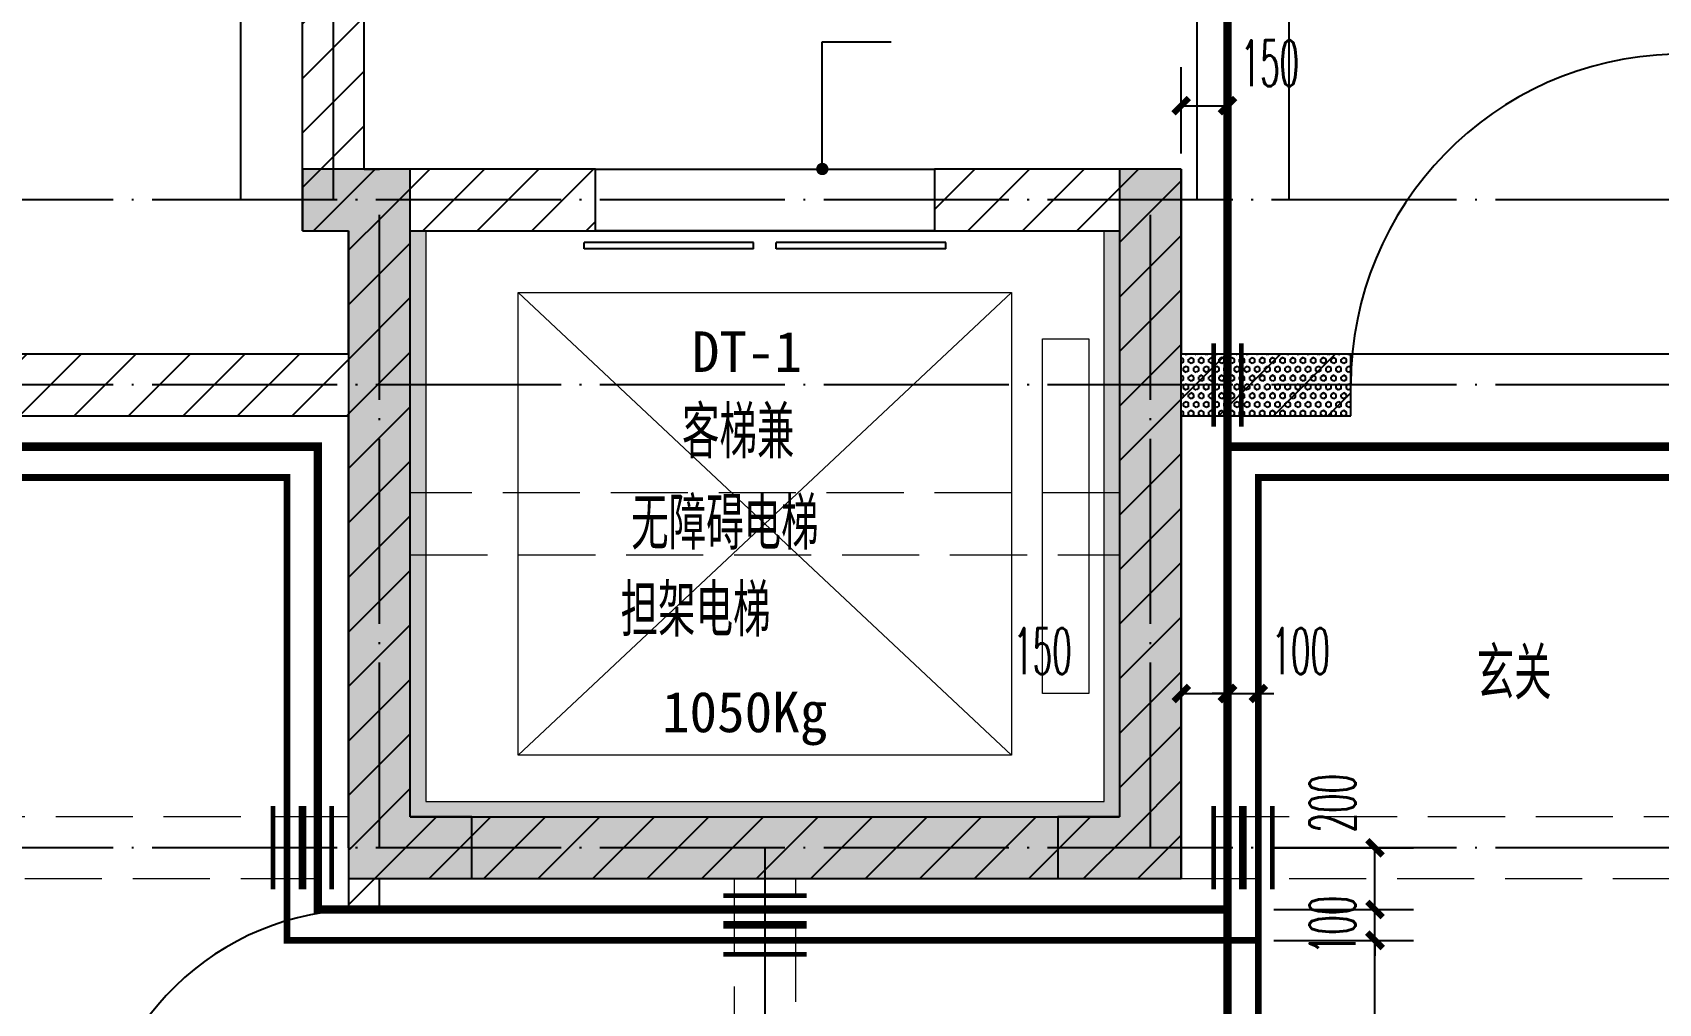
# Model space of a CAD drawing. Extents: x 27938 to 1507990, y 110129 to 923079.
# Drawn here: x 1206660 to 1211933, y 468351 to 471498 of the extents above; entities that cross this region are included whole.
import ezdxf

# ---------------------------------------------------------------- set-up
doc = ezdxf.new("R2010")
doc.units = 0
doc.header["$LTSCALE"] = 1000
doc.header["$MEASUREMENT"] = 0
for name, pattern in [('__DASH', [0.35, 0.25, -0.1]), ('DASH', [0.35, 0.25, -0.1]), ('DOTE', [2.42, 2, -0.2, 0.02, -0.2])]:
    doc.linetypes.add(name, pattern=pattern)
for name, color, linetype in [('----建筑底图', 8, 'Continuous'), ('COLUMN', 9, 'Continuous'), ('DIM_LEAD', 3, 'Continuous'), ('DIM_给水', 3, 'Continuous'), ('DOTE', 1, 'Continuous'), ('PIPE-不分区热给水', 5, 'RJ'), ('PIPE-给水中', 72, 'J2'), ('PUB_HATCH', 8, 'Continuous'), ('PUB_TEXT', 4, 'Continuous'), ('TWT_DIM', 3, 'Continuous'), ('VALVE_不分区给水', 7, 'Continuous'), ('WALL', 9, 'Continuous'), ('WINDOW', 4, 'Continuous'), ('WINDOW_TEXT', 7, 'Continuous'), ('保温', 6, 'Continuous')]:
    doc.layers.add(name, color=color, linetype=linetype)
doc.layers.add('3.5方案汇报，与郭总、侯月琴确定户型_t8$0$STAIR', color=2, linetype='Continuous', lineweight=18)
doc.layers.add('填充', color=251, linetype='Continuous', lineweight=5)
doc.layers.add('S-L主梁线', color=4, linetype='DASH', plot=False)
doc.styles.add('_TCH_DIM_T3', font='SIMPLEX.shx', dxfattribs={"width": 0.494118, "bigfont": 'GBCBIG.shx'})
doc.styles.add('_TCH_WINDOW', font='SIMPLEX.shx', dxfattribs={"width": 0.7, "height": 3.5, "bigfont": 'GBCBIG.shx'})
doc.styles.get("Standard").update_dxf_attribs({"font": 'gbenor.shx', "bigfont": 'gbcbig.shx'})
doc.styles.add('黑体', font='simhei.ttf')
doc.linetypes.add('J2', pattern='A,3,-0.2,["J2",Standard,S=0.25,R=0,X=-0.1,Y=-0.115],-0.35', length=3.55)
doc.linetypes.add('RJ', pattern='A,3,-0.2,["RJ",Standard,S=0.25,R=0,X=-0.1,Y=-0.115],-0.35', length=3.55)
doc.dimstyles.new('_TWT_ARCH&&50', dxfattribs={"dimtxt": 148.75, "dimasz": 50, "dimexe": 125, "dimexo": 150, "dimgap": 63.125, "dimtad": 1, "dimdec": 0, "dimzin": 0, "dimdsep": 46, "dimtxsty": '_TCH_DIM_T3', "dimblk": 'ARCHTICK', "dimcen": 0.09, "dimclrt": 7, "dimazin": 2, "dimtfac": 1, "dimtdec": 0, "dimtix": 1, "dimtmove": 2, "dimatfit": 3, "dimfxl": 100, "dimtolj": 1, "dimtzin": 0, "dimarcsym": 0})
pattern_1 = [(90, (0, 0), (-16.49778, 1e-15), [9.525, -19.05]), (210, (0, 0), (8.24889, -14.2874966), [9.525, -19.05]), (150, (6e-16, 9.525), (-8.24889, -14.2874966), [9.525, -19.05])]
pattern_2 = [(45, (0, 89.76), (-88.3884, 88.3884), [])]

# ---------------------------------------------------------------- blocks, each defined once
blk = doc.blocks.new('GDGDGRD')
at = {"layer": 'PUB_HATCH'}
for points in [[(431966.6, 293615.4), (431616.6, 293615.4), (431616.6, 293415.4), (431766.6, 293415.4), (431766.6, 291315.4), (432166.6, 291315.4), (432166.6, 291515.4), (431966.6, 291515.4)], [(434266.6, 293615.4), (434266.6, 291515.4), (434066.6, 291515.4), (434066.6, 291315.4), (434466.6, 291315.4), (434466.6, 293415.4), (434466.6, 293415.4), (434466.6, 293615.4)]]:
    blk.add_hatch(color=256, dxfattribs=at).paths.add_polyline_path(points)
at = {"layer": 'COLUMN', "color": 6}
for p, q in [((431966.6, 293615.4), (431616.6, 293615.4)), ((431616.6, 293615.4), (431616.6, 293415.4)), ((431966.6, 291515.4), (431966.6, 293615.4)), ((434266.6, 293615.4), (434266.6, 291515.4)), ((434466.6, 293615.4), (434266.6, 293615.4)), ((434466.6, 293415.4), (434466.6, 293615.4)), ((431616.6, 293415.4), (431766.6, 293415.4)), ((431766.6, 293415.4), (431766.6, 291315.4)), ((434466.6, 291315.4), (434466.6, 293415.4)), ((434466.6, 293415.4), (434466.6, 293415.4)), ((432166.6, 291515.4), (431966.6, 291515.4)), ((432166.6, 291315.4), (432166.6, 291515.4)), ((434266.6, 291515.4), (434066.6, 291515.4)), ((434066.6, 291515.4), (434066.6, 291315.4)), ((431766.6, 291315.4), (432166.6, 291315.4)), ((434066.6, 291315.4), (434466.6, 291315.4))]:
    blk.add_line(p, q, dxfattribs=at)
blk = doc.blocks.new('VXVXVXDVXDVXVDX')
at = {"layer": '保温', "linetype": 'Continuous', "ltscale": 10}
h = blk.add_hatch(dxfattribs=at)
h.set_pattern_fill('HEX', color=251, scale=10, angle=90, style=0)
h.set_pattern_definition(pattern_1)
h.paths.add_polyline_path([(435016.6, 292815.4), (435016.6, 293015.4), (434466.6, 293015.4), (434466.6, 292815.4)])
h = blk.add_hatch(dxfattribs=at)
h.set_pattern_fill('HEX', color=251, scale=10, angle=90, style=0)
h.set_pattern_definition(pattern_1)
h.paths.add_polyline_path([(434066.6, 291315.4), (434066.6, 291515.4), (432166.6, 291515.4), (432166.6, 291315.4)])
blk = doc.blocks.new('A$C2AC150FC')
at = {"layer": 'PUB_HATCH'}
h = blk.add_hatch(dxfattribs=at)
h.set_pattern_fill('普通砖', color=256, scale=50, style=0)
h.set_pattern_definition(pattern_2)
h.paths.add_polyline_path([(11000, -5750), (11200, -5550), (11200, -1650), (11066.7, -1650), (11000, -1750)])
h = blk.add_hatch(dxfattribs=at)
h.set_pattern_fill('普通砖', color=256, scale=50, style=0)
h.set_pattern_definition(pattern_2)
h.paths.add_polyline_path([(11200, -5550), (11000, -5750), (11150, -5750), (11250, -5683.3), (11250, -5550)])
h = blk.add_hatch(dxfattribs=at)
h.set_pattern_fill('普通砖', color=256, scale=50, style=0)
h.set_pattern_definition(pattern_2)
h.paths.add_polyline_path([(11350, -5750), (11950, -5750), (11950, -5550), (11250, -5550), (11250, -5683.3)])
h = blk.add_hatch(dxfattribs=at)
h.set_pattern_fill('普通砖', color=256, scale=50, style=0)
h.set_pattern_definition(pattern_2)
h.paths.add_polyline_path([(13850, -5550), (13050, -5550), (13050, -5750), (13650, -5750)])
h = blk.add_hatch(dxfattribs=at)
h.set_pattern_fill('普通砖', color=256, scale=50, style=0)
h.set_pattern_definition(pattern_2)
h.paths.add_polyline_path([(13850, -5550), (13650, -5750), (13650, -6250), (13783.3, -6250), (13850, -6150)])
h = blk.add_hatch(dxfattribs=at)
h.set_pattern_fill('普通砖', color=256, scale=50, style=0)
h.set_pattern_definition(pattern_2)
h.paths.add_polyline_path([(11216.7, -6250), (11350, -6250), (11350, -5750), (11250, -5683.3), (11150, -5750), (11150, -6150)])
h = blk.add_hatch(dxfattribs=at)
h.set_pattern_fill('普通砖', color=256, scale=50, style=0)
h.set_pattern_definition(pattern_2)
h.paths.add_polyline_path([(11150, -6150), (9200, -6150), (9200, -6350), (11150, -6350), (11216.7, -6250)])
h = blk.add_hatch(dxfattribs=at)
h.set_pattern_fill('普通砖', color=256, scale=50, style=0)
h.set_pattern_definition(pattern_2)
h.paths.add_polyline_path([(13850, -6350), (14400, -6350), (14400, -6150), (13850, -6150), (13783.3, -6250)])
h = blk.add_hatch(dxfattribs=at)
h.set_pattern_fill('普通砖', color=256, scale=50, style=0)
h.set_pattern_definition(pattern_2)
h.paths.add_polyline_path([(11225, -7750), (11350, -7650), (11350, -6250), (11216.7, -6250), (11150, -6350), (11150, -7750)])
h = blk.add_hatch(dxfattribs=at)
h.set_pattern_fill('普通砖', color=256, scale=50, style=0)
h.set_pattern_definition(pattern_2)
h.paths.add_polyline_path([(13783.3, -6250), (13650, -6250), (13650, -7650), (13850, -7850), (13850, -6350)])
h = blk.add_hatch(dxfattribs=at)
h.set_pattern_fill('普通砖', color=256, scale=50, style=0)
h.set_pattern_definition(pattern_2)
h.paths.add_polyline_path([(11225, -7750), (11250, -7850), (13850, -7850), (13650, -7650), (11350, -7650)])
h = blk.add_hatch(dxfattribs=at)
h.set_pattern_fill('普通砖', color=256, scale=50, style=0)
h.set_pattern_definition(pattern_2)
h.paths.add_polyline_path([(11150, -7750), (11150, -7950), (11250, -7950), (11250, -7850), (11225, -7750)])
at = {"layer": '填充'}
h = blk.add_hatch(dxfattribs=at)
h.set_pattern_fill('隔热材料02', color=8, scale=100, style=0)
h.set_pattern_definition([(0, (-1161708.397, -616388.63), (0, 50), []), (0, (-1161708.397, -616371.964), (0, 50), []), (270, (-1161664.656, -616363.333), (50, -9e-15), [5.01775, -44.98225]), (270, (-1161702.115, -616363.333), (50, -9e-15), [5.01775, -44.98225]), (90, (-1161676.603, -616397.26), (-50, 3e-15), [5.01775, -44.98225]), (90, (-1161690.17, -616397.26), (-50, 3e-15), [5.01775, -44.98225]), (180, (-1161658.373, -616405.3), (-6e-15, -50), [50.02425, 0.02425]), (135, (-1161672.33, -616402.79), (3e-15, 49.99987405), [4.268, -66.44275]), (116.56505, (-1161625.348, -616399.77), (0.00011283, 49.99993342), [2.805, -108.9985]), (116.56505, (-1161675.348, -616399.77), (0.00011283, 49.99993342), [2.805, -108.9985]), (153.43495, (-1161617.313, -616405.298), (-0.0001128, 49.9999334), [5.61, -106.1935]), (153.43495, (-1161667.313, -616405.298), (-0.0001128, 49.9999334), [5.61, -106.1935]), (63.43495, (-1161626.603, -616392.244), (-0.00011283, 49.99993342), [26.714, -85.0895]), (63.43495, (-1161676.603, -616392.244), (-0.00011283, 49.99993342), [26.714, -85.0895]), (116.56505, (-1161614.656, -616363.333), (0.00011283, 49.99993342), [2.805, -108.9985]), (116.56505, (-1161664.656, -616363.333), (0.00011283, 49.99993342), [2.805, -108.9985]), (135, (-1161665.91, -616360.824), (3e-15, 49.99987405), [4.268, -66.44275]), (153.43495, (-1161618.93, -616357.806), (-0.0001128, 49.9999334), [5.61, -106.1935]), (153.43495, (-1161668.93, -616357.806), (-0.0001128, 49.9999334), [5.61, -106.1935]), (45, (-1161700.86, -616360.824), (0, 49.99987405), [4.268, -66.44275]), (63.43495, (-1161652.115, -616363.333), (-0.00011283, 49.99993342), [2.805, -108.9985]), (63.43495, (-1161702.115, -616363.333), (-0.00011283, 49.99993342), [2.805, -108.9985]), (26.56505, (-1161647.842, -616357.806), (0.0001128, 49.9999334), [5.61, -106.1935]), (26.56505, (-1161697.842, -616357.806), (0.0001128, 49.9999334), [5.61, -106.1935]), (116.56505, (-1161640.168, -616392.244), (0.00011283, 49.99993342), [26.714, -85.0895]), (116.56505, (-1161690.168, -616392.244), (0.00011283, 49.99993342), [26.714, -85.0895]), (45, (-1161694.44, -616402.79), (0, 49.99987405), [4.268, -66.44275]), (63.43495, (-1161641.422, -616399.77), (-0.00011283, 49.99993342), [2.805, -108.9985]), (63.43495, (-1161691.422, -616399.77), (-0.00011283, 49.99993342), [2.805, -108.9985]), (26.56505, (-1161649.46, -616405.298), (0.0001128, 49.9999334), [5.61, -106.1935]), (26.56505, (-1161699.46, -616405.298), (0.0001128, 49.9999334), [5.61, -106.1935])])
h.paths.add_polyline_path([(13600, -5750), (13650, -5750), (13650, -7650), (11350, -7650), (11350, -5750), (11400, -5750), (11400, -7600), (13600, -7600)])
at = {"layer": '3.5方案汇报，与郭总、侯月琴确定户型_t8$0$STAIR', "color": 8}
for p, q in [((13300, -5950), (11700, -7450)), ((11700, -5950), (13300, -7450))]:
    blk.add_line(p, q, dxfattribs=at)
for points in [[(11700, -7450), (11700, -5950), (13300, -5950), (13300, -7450)], [(13400, -7250), (13400, -6100), (13550, -6100), (13550, -7250)]]:
    blk.add_lwpolyline(points, close=True, dxfattribs=at)
at = {"layer": 'DIM_LEAD', "color": 8}
for p, q in [((12686, -5549.9), (12686, -5137.3)), ((12686, -5137.3), (12908.9, -5137.3))]:
    blk.add_line(p, q, dxfattribs=at)
at = {"layer": 'DIM_LEAD', "color": 8, "const_width": 20}
blk.add_lwpolyline([(12686, -5559.9, 1), (12686, -5539.9, 1)], format="xyb", close=True, dxfattribs=at)
at = {"layer": 'DOTE', "color": 169, "linetype": 'DOTE', "ltscale": 0.3}
for p, q in [((10800, -5650), (10800, -4050)), ((14200, -5650), (14200, -4050)), ((25632.7, -5650), (-2000, -5650)), ((11250, -7750), (11250, -5650)), ((13750, -7750), (13750, -5650)), ((25632.7, -6250), (-2000, -6250)), ((25632.7, -7750), (-2000, -7750)), ((12500, -7750), (12500, -14550))]:
    blk.add_line(p, q, dxfattribs=at)
at = {"layer": 'DOTE', "color": 169, "ltscale": 0.2}
for p, q in [((11100, -4049.7), (11100, -5650)), ((13900, -4049.7), (13900, -5650))]:
    blk.add_line(p, q, dxfattribs=at)
at = {"layer": 'WALL', "color": 8}
for p, q in [((11200, -5550), (11200, -1650)), ((11000, -5750), (11000, -1750)), ((11200, -5550), (11250, -5550)), ((11950, -5550), (11250, -5550)), ((11950, -5750), (11950, -5550)), ((13850, -5550), (13050, -5550)), ((13050, -5550), (13050, -5750)), ((13850, -5550), (13850, -6150)), ((11000, -5750), (11150, -5750)), ((11150, -6150), (11150, -5750)), ((11350, -5750), (11950, -5750)), ((11350, -6250), (11350, -5750)), ((13050, -5750), (13650, -5750)), ((13650, -5750), (13650, -6250)), ((11150, -6150), (9200, -6150)), ((14400, -6150), (13850, -6150)), ((14400, -6350), (14400, -6150)), ((11350, -7650), (11350, -6250)), ((13650, -6250), (13650, -7650)), ((9200, -6350), (11150, -6350)), ((11150, -7750), (11150, -6350)), ((13850, -6350), (14400, -6350)), ((13850, -6350), (13850, -7850)), ((11350, -7650), (13650, -7650)), ((11150, -7750), (11150, -7950)), ((11250, -7850), (13850, -7850)), ((11250, -7950), (11250, -7850)), ((11150, -7950), (11250, -7950))]:
    blk.add_line(p, q, dxfattribs=at)
at = {"layer": 'WINDOW', "color": 8}
for p, q in [((11950, -5550), (13050, -5550)), ((11913.3, -5809), (11913.3, -5788.1)), ((12463.3, -5788.1), (11913.3, -5788.1)), ((13050, -5750), (11950, -5750)), ((11950, -5750), (13050, -5750)), ((12463.3, -5809), (12463.3, -5788.1)), ((13086.7, -5788.1), (12536.7, -5788.1)), ((12536.7, -5809), (12536.7, -5788.1)), ((13086.7, -5809), (13086.7, -5788.1)), ((12463.3, -5809), (11913.3, -5809)), ((13086.7, -5809), (12536.7, -5809)), ((15500, -6150), (14400, -6150))]:
    blk.add_line(p, q, dxfattribs=at)
for centre, radius, start, end in [((15472.5, -6250), 1072.5, 91.4693, 180), ((11200, -8827.5), 877.5, 90, 178.5307)]:
    blk.add_arc(centre, radius, start, end, dxfattribs=at)
at = {"layer": '填充', "color": 8}
blk.add_lwpolyline([(13600, -5750), (13650, -5750), (13650, -7650), (11350, -7650), (11350, -5750), (11400, -5750), (11400, -7600), (13600, -7600)], close=True, dxfattribs=at)
at = {"color": 8}
for name in ['GDGDGRD', 'VXVXVXDVXDVXVDX']:
    blk.add_blockref(name, (-420616.6, -299165.4), dxfattribs=at)
at = {"layer": 'PUB_TEXT', "color": 8, "style": '黑体'}
for s, p in [('DT-1', (12262.9, -6207.7)), ('1050Kg', (12165.9, -7375.4))]:
    blk.add_text(s, height=131.43, dxfattribs=at).set_placement(p)
at = {"layer": 'PUB_TEXT', "color": 8}
for s, p in [('客梯兼', (12230.9, -6487.9)), ('无障碍电梯', (12066.3, -6783.7)), ('担架电梯', (12031.9, -7065.2)), ('玄关', (14807.8, -7269.4))]:
    blk.add_text(s, height=168.79, dxfattribs=at).set_placement(p)
at = {"layer": 'WINDOW_TEXT', "color": 8, "style": '_TCH_WINDOW', "width": 0.494118}
blk.add_text('YFDM1122', height=4.25, rotation=360, dxfattribs=at).set_placement((14942.5, -6544.6))
blk = doc.blocks.new('$VALVE$00000533')
at = {"ltscale": 0.5, "const_width": 25}
for points in [[(-225, 75), (225, 75)], [(-225, -75), (225, -75)]]:
    blk.add_lwpolyline(points, dxfattribs=at)
blk = doc.blocks.new('A$C19FE5086')
at = {"layer": 'S-L主梁线', "color": 225, "linetype": 'ByBlock', "lineweight": 18}
blk.add_line((8400, 2100.3), (8400, 600), dxfattribs=at)
at = {"layer": 'S-L主梁线', "color": 225, "linetype": '__DASH', "lineweight": 18}
for p, q in [((8600, 600), (8600, 2000.3)), ((11050, 600), (8750, 600)), ((8750, 400), (11050, 400)), ((8550, 0), (6700, 0)), ((6800, -200), (8550, -200)), ((11050, -450), (8750, -450)), ((8750, -650), (11050, -650)), ((8550, -1500), (6800, -1500)), ((9900, -1500), (8950, -1500)), ((10850, -1500), (9900, -1500)), ((13000, -1500), (11250, -1500)), ((6800, -1700), (8550, -1700)), ((8950, -1700), (9900, -1700)), ((9800, -1700), (9800, -6299.8)), ((9900, -1700), (10850, -1700)), ((10000, -6299.8), (10000, -1700)), ((11250, -1700), (13000, -1700))]:
    blk.add_line(p, q, dxfattribs=at)
blk = doc.blocks.new('_ArchTick')
at = {"color": 0, "linetype": 'ByBlock', "const_width": 0.4}
blk.add_lwpolyline([(-0.5, -0.5), (0.5, 0.5)], dxfattribs=at)
blk = doc.blocks.new('*D204')
at = {"layer": 'Defpoints', "color": 0}
for p in [(1210635.2, 469355.9), (1210535.2, 469076.3), (1210635.2, 469076.3)]:
    blk.add_point(p, dxfattribs=at)
at = {"layer": 'TWT_DIM', "color": 0, "lineweight": -2}
for p, q in [((1210535.2, 469226.3), (1210535.2, 469480.9)), ((1210635.2, 469226.3), (1210635.2, 469480.9)), ((1210535.2, 469355.9), (1210485.2, 469355.9)), ((1210535.2, 469355.9), (1210635.2, 469355.9)), ((1210635.2, 469355.9), (1210685.2, 469355.9))]:
    blk.add_line(p, q, dxfattribs=at)
at = {"layer": 'TWT_DIM', "color": 0, "lineweight": -2, "xscale": 50, "yscale": 50, "zscale": 50}
blk.add_blockref('_ArchTick', (1210535.2, 469355.9), dxfattribs=at)
at = {"layer": 'TWT_DIM', "color": 0, "lineweight": -2, "xscale": 50, "yscale": 50, "zscale": 50, "rotation": 180}
blk.add_blockref('_ArchTick', (1210635.2, 469355.9), dxfattribs=at)
at = {"layer": 'TWT_DIM', "color": 7, "insert": (1210772.7, 469493.4), "char_height": 148.75, "attachment_point": 5, "style": '_TCH_DIM_T3'}
blk.add_mtext('\\A1;100', dxfattribs=at)
blk = doc.blocks.new('*D205')
at = {"layer": 'Defpoints', "color": 0}
for p in [(1210535.2, 469355.9), (1210385.2, 469076.3), (1210535.2, 469076.3)]:
    blk.add_point(p, dxfattribs=at)
at = {"layer": 'TWT_DIM', "color": 0, "lineweight": -2}
for p, q in [((1210385.2, 469226.3), (1210385.2, 469480.9)), ((1210535.2, 469226.3), (1210535.2, 469480.9)), ((1210385.2, 469355.9), (1210535.2, 469355.9))]:
    blk.add_line(p, q, dxfattribs=at)
at = {"layer": 'TWT_DIM', "color": 0, "lineweight": -2, "xscale": 50, "yscale": 50, "zscale": 50, "rotation": 180}
blk.add_blockref('_ArchTick', (1210385.2, 469355.9), dxfattribs=at)
at = {"layer": 'TWT_DIM', "color": 0, "lineweight": -2, "xscale": 50, "yscale": 50, "zscale": 50}
blk.add_blockref('_ArchTick', (1210535.2, 469355.9), dxfattribs=at)
at = {"layer": 'TWT_DIM', "color": 7, "insert": (1209935.2, 469493.4), "char_height": 148.75, "attachment_point": 5, "style": '_TCH_DIM_T3'}
blk.add_mtext('\\A1;150', dxfattribs=at)
blk = doc.blocks.new('*D230')
at = {"layer": 'Defpoints', "color": 0}
for p in [(1210535.2, 468855.8), (1211013.4, 468855.8), (1210535.2, 468655.8)]:
    blk.add_point(p, dxfattribs=at)
at = {"layer": 'DIM_给水', "color": 0, "lineweight": -2}
for p, q in [((1210685.2, 468855.8), (1211138.4, 468855.8)), ((1211013.4, 468655.8), (1211013.4, 468855.8)), ((1210685.2, 468655.8), (1211138.4, 468655.8))]:
    blk.add_line(p, q, dxfattribs=at)
at = {"layer": 'DIM_给水', "color": 0, "lineweight": -2, "xscale": 50, "yscale": 50, "zscale": 50}
for p, rotation in [((1211013.4, 468855.8), 90), ((1211013.4, 468655.8), 270)]:
    blk.add_blockref('_ArchTick', p, dxfattribs=dict(at, rotation=rotation))
at = {"layer": 'DIM_给水', "color": 7, "insert": (1210875.9, 469000.3), "char_height": 148.75, "attachment_point": 5, "rotation": 90, "style": '_TCH_DIM_T3'}
blk.add_mtext('\\A1;200', dxfattribs=at)
blk = doc.blocks.new('*D231')
at = {"layer": 'Defpoints', "color": 0}
for p in [(1210535.2, 468655.8), (1211013.4, 468655.8), (1210535.2, 468555.8)]:
    blk.add_point(p, dxfattribs=at)
at = {"layer": 'DIM_给水', "color": 0, "lineweight": -2}
for p, q in [((1211013.4, 468655.8), (1211013.4, 468705.8)), ((1210685.2, 468655.8), (1211138.4, 468655.8)), ((1211013.4, 468555.8), (1211013.4, 468655.8)), ((1210685.2, 468555.8), (1211138.4, 468555.8)), ((1211013.4, 468555.8), (1211013.4, 468505.8))]:
    blk.add_line(p, q, dxfattribs=at)
at = {"layer": 'DIM_给水', "color": 0, "lineweight": -2, "xscale": 50, "yscale": 50, "zscale": 50}
for p, rotation in [((1211013.4, 468655.8), 270), ((1211013.4, 468555.8), 90)]:
    blk.add_blockref('_ArchTick', p, dxfattribs=dict(at, rotation=rotation))
at = {"layer": 'DIM_给水', "color": 7, "insert": (1210875.9, 468605.8), "char_height": 148.75, "attachment_point": 5, "rotation": 90, "style": '_TCH_DIM_T3'}
blk.add_mtext('\\A1;100', dxfattribs=at)
blk = doc.blocks.new('*D232')
at = {"layer": 'Defpoints', "color": 0}
for p in [(1210535.2, 468555.8), (1211013.4, 468555.8), (1210535.2, 467855.8)]:
    blk.add_point(p, dxfattribs=at)
at = {"layer": 'DIM_给水', "color": 0, "lineweight": -2}
for p, q in [((1210685.2, 468555.8), (1211138.4, 468555.8)), ((1211013.4, 467855.8), (1211013.4, 468555.8)), ((1210685.2, 467855.8), (1211138.4, 467855.8))]:
    blk.add_line(p, q, dxfattribs=at)
at = {"layer": 'DIM_给水', "color": 0, "lineweight": -2, "xscale": 50, "yscale": 50, "zscale": 50}
for p, rotation in [((1211013.4, 468555.8), 90), ((1211013.4, 467855.8), 270)]:
    blk.add_blockref('_ArchTick', p, dxfattribs=dict(at, rotation=rotation))
at = {"layer": 'DIM_给水', "color": 7, "insert": (1210875.9, 468205.8), "char_height": 148.75, "attachment_point": 5, "rotation": 90, "style": '_TCH_DIM_T3'}
blk.add_mtext('\\A1;700', dxfattribs=at)
blk = doc.blocks.new('*D263')
at = {"layer": 'Defpoints', "color": 0}
for p in [(1210535.2, 471261.1), (1210385.2, 470955.8), (1210535.2, 470955.8)]:
    blk.add_point(p, dxfattribs=at)
at = {"layer": 'DIM_给水', "color": 0, "lineweight": -2}
for p, q in [((1210385.2, 471105.8), (1210385.2, 471386.1)), ((1210535.2, 471105.8), (1210535.2, 471386.1)), ((1210385.2, 471261.1), (1210535.2, 471261.1))]:
    blk.add_line(p, q, dxfattribs=at)
at = {"layer": 'DIM_给水', "color": 0, "lineweight": -2, "xscale": 50, "yscale": 50, "zscale": 50, "rotation": 180}
blk.add_blockref('_ArchTick', (1210385.2, 471261.1), dxfattribs=at)
at = {"layer": 'DIM_给水', "color": 0, "lineweight": -2, "xscale": 50, "yscale": 50, "zscale": 50}
blk.add_blockref('_ArchTick', (1210535.2, 471261.1), dxfattribs=at)
at = {"layer": 'DIM_给水', "color": 7, "insert": (1210672.7, 471398.6), "char_height": 148.75, "attachment_point": 5, "style": '_TCH_DIM_T3'}
blk.add_mtext('\\A1;150', dxfattribs=at)

msp = doc.modelspace()

# ---------------------------------------------------------------- block references
at = {"layer": '----建筑底图'}
msp.add_blockref('A$C2AC150FC', (1196535.2, 476605.8), dxfattribs=at)

# ---------------------------------------------------------------- next in the draw order: hatches: boundary and pattern name
at = {"layer": 'PIPE-不分区热给水'}
for points in [[(1207485.2, 470055.8), (1207485.2, 470067), (1207496.5, 470067)], [(1207485.2, 470055.8), (1207496.5, 470055.8), (1207496.5, 470067)], [(1210635.2, 470055.8), (1210624, 470055.8), (1210624, 470067)], [(1210635.2, 470055.8), (1210635.2, 470067), (1210624, 470067)], [(1207485.2, 468555.8), (1207474, 468555.8), (1207474, 468544.5)], [(1207485.2, 468555.8), (1207485.2, 468544.5), (1207474, 468544.5)]]:
    msp.add_hatch(color=256, dxfattribs=at).paths.add_polyline_path(points)
at = {"layer": 'PIPE-给水中'}
for points in [[(1207585.2, 470155.8), (1207585.2, 470169.5), (1207599, 470169.5)], [(1207585.2, 470155.8), (1207599, 470155.8), (1207599, 470169.5)], [(1207585.2, 468655.8), (1207571.5, 468655.8), (1207571.5, 468642)], [(1207585.2, 468655.8), (1207585.2, 468642), (1207571.5, 468642)]]:
    msp.add_hatch(color=256, dxfattribs=at).paths.add_polyline_path(points)

# ---------------------------------------------------------------- next in the draw order: linework, layer by layer
at = {"layer": 'PIPE-不分区热给水', "ltscale": 0.35, "const_width": 22.5}
msp.add_lwpolyline([(1201635.2, 470055.8), (1207485.2, 470055.8)], dxfattribs=at)
at = {"layer": 'PIPE-不分区热给水', "ltscale": 0.25, "const_width": 22.5}
for points in [[(1207485.2, 470055.8), (1207485.2, 468555.8)], [(1210635.2, 468555.8), (1210635.2, 470055.8)], [(1210635.2, 470055.8), (1213125, 470055.8)], [(1207485.2, 468555.8), (1210635.2, 468555.8)], [(1210635.2, 468555.8), (1210635.2, 467855.8)]]:
    msp.add_lwpolyline(points, dxfattribs=at)
at = {"layer": 'PIPE-给水中', "ltscale": 0.25, "const_width": 27.5}
for points in [[(1210535.2, 472356), (1210535.2, 470155.8)], [(1201696.4, 470155.8), (1207585.2, 470155.8)], [(1207585.2, 470155.8), (1207585.2, 468655.8)], [(1210535.2, 470155.8), (1213063.8, 470155.8)], [(1210535.2, 470155.8), (1210535.2, 468655.8)], [(1207585.2, 468655.8), (1210535.2, 468655.8)], [(1210535.2, 468655.8), (1210535.2, 467755.8)]]:
    msp.add_lwpolyline(points, dxfattribs=at)

# ---------------------------------------------------------------- next in the draw order: block references
at = {"layer": 'S-L主梁线', "color": 225, "linetype": 'ByBlock', "lineweight": 18}
msp.add_blockref('A$C19FE5086', (1199135.2, 470455.8), dxfattribs=at)
at = {"layer": 'VALVE_不分区给水', "yscale": -0.6, "zscale": 0.6}
for p, xscale, rotation in [((1210535.2, 470355.8), 0.6, 269.9999999927761), ((1207485.2, 468855.8, 2000), -0.6, 270.0000000072393), ((1207585.2, 468855.8, 2000), -0.6, 270.0000000072393), ((1210535.2, 468855.8), -0.6, 270.0000000072393), ((1210635.2, 468855.8), -0.6, 270.0000000072393), ((1209035.3, 468655.8, -2000), -0.6, 7.239329136154993e-09), ((1209035.3, 468555.8, -2000), -0.6, 7.239329136154993e-09)]:
    msp.add_blockref('$VALVE$00000533', p, dxfattribs=dict(at, xscale=xscale, rotation=rotation))

# ---------------------------------------------------------------- next in the draw order: dimensions: what is measured, and where the dimension line sits
at = {"layer": 'DIM_给水'}
for base, p1, p2, angle, picture, middle in [((1210535.2, 471261.1), (1210385.2, 470955.8), (1210535.2, 470955.8), 0, '*D263', (1210672.7, 471398.6)), ((1211013.4, 468855.8), (1210535.2, 468655.8), (1210535.2, 468855.8), 90, '*D230', (1210875.9, 469000.3))]:
    dim = msp.add_linear_dim(base=base, p1=p1, p2=p2, angle=angle, dimstyle='_TWT_ARCH&&50', dxfattribs=at)
    dim.commit()
    dim.dimension.update_dxf_attribs({"geometry": picture, "text_midpoint": middle, "dimtype": 129})
for p1, p2, picture, middle in [((1210535.2, 468555.8), (1210535.2, 468655.8), '*D231', (1210875.9, 468605.8)), ((1210535.2, 467855.8), (1210535.2, 468555.8), '*D232', (1210875.9, 468205.8))]:
    dim = msp.add_aligned_dim(p1=p1, p2=p2, distance=-478.2, dimstyle='_TWT_ARCH&&50', dxfattribs=at)
    dim.commit()
    dim.dimension.update_dxf_attribs({"geometry": picture, "text_midpoint": middle})
at = {"layer": 'TWT_DIM'}
for base, p1, p2, picture, middle in [((1210535.2, 469355.9), (1210385.2, 469076.3), (1210535.2, 469076.3), '*D205', (1209935.2, 469493.4)), ((1210635.2, 469355.9), (1210535.2, 469076.3), (1210635.2, 469076.3), '*D204', (1210772.7, 469493.4))]:
    dim = msp.add_linear_dim(base=base, p1=p1, p2=p2, angle=360, dimstyle='_TWT_ARCH&&50', dxfattribs=at)
    dim.commit()
    dim.dimension.update_dxf_attribs({"geometry": picture, "text_midpoint": middle, "dimtype": 129})

doc.saveas('drawing.dxf')
